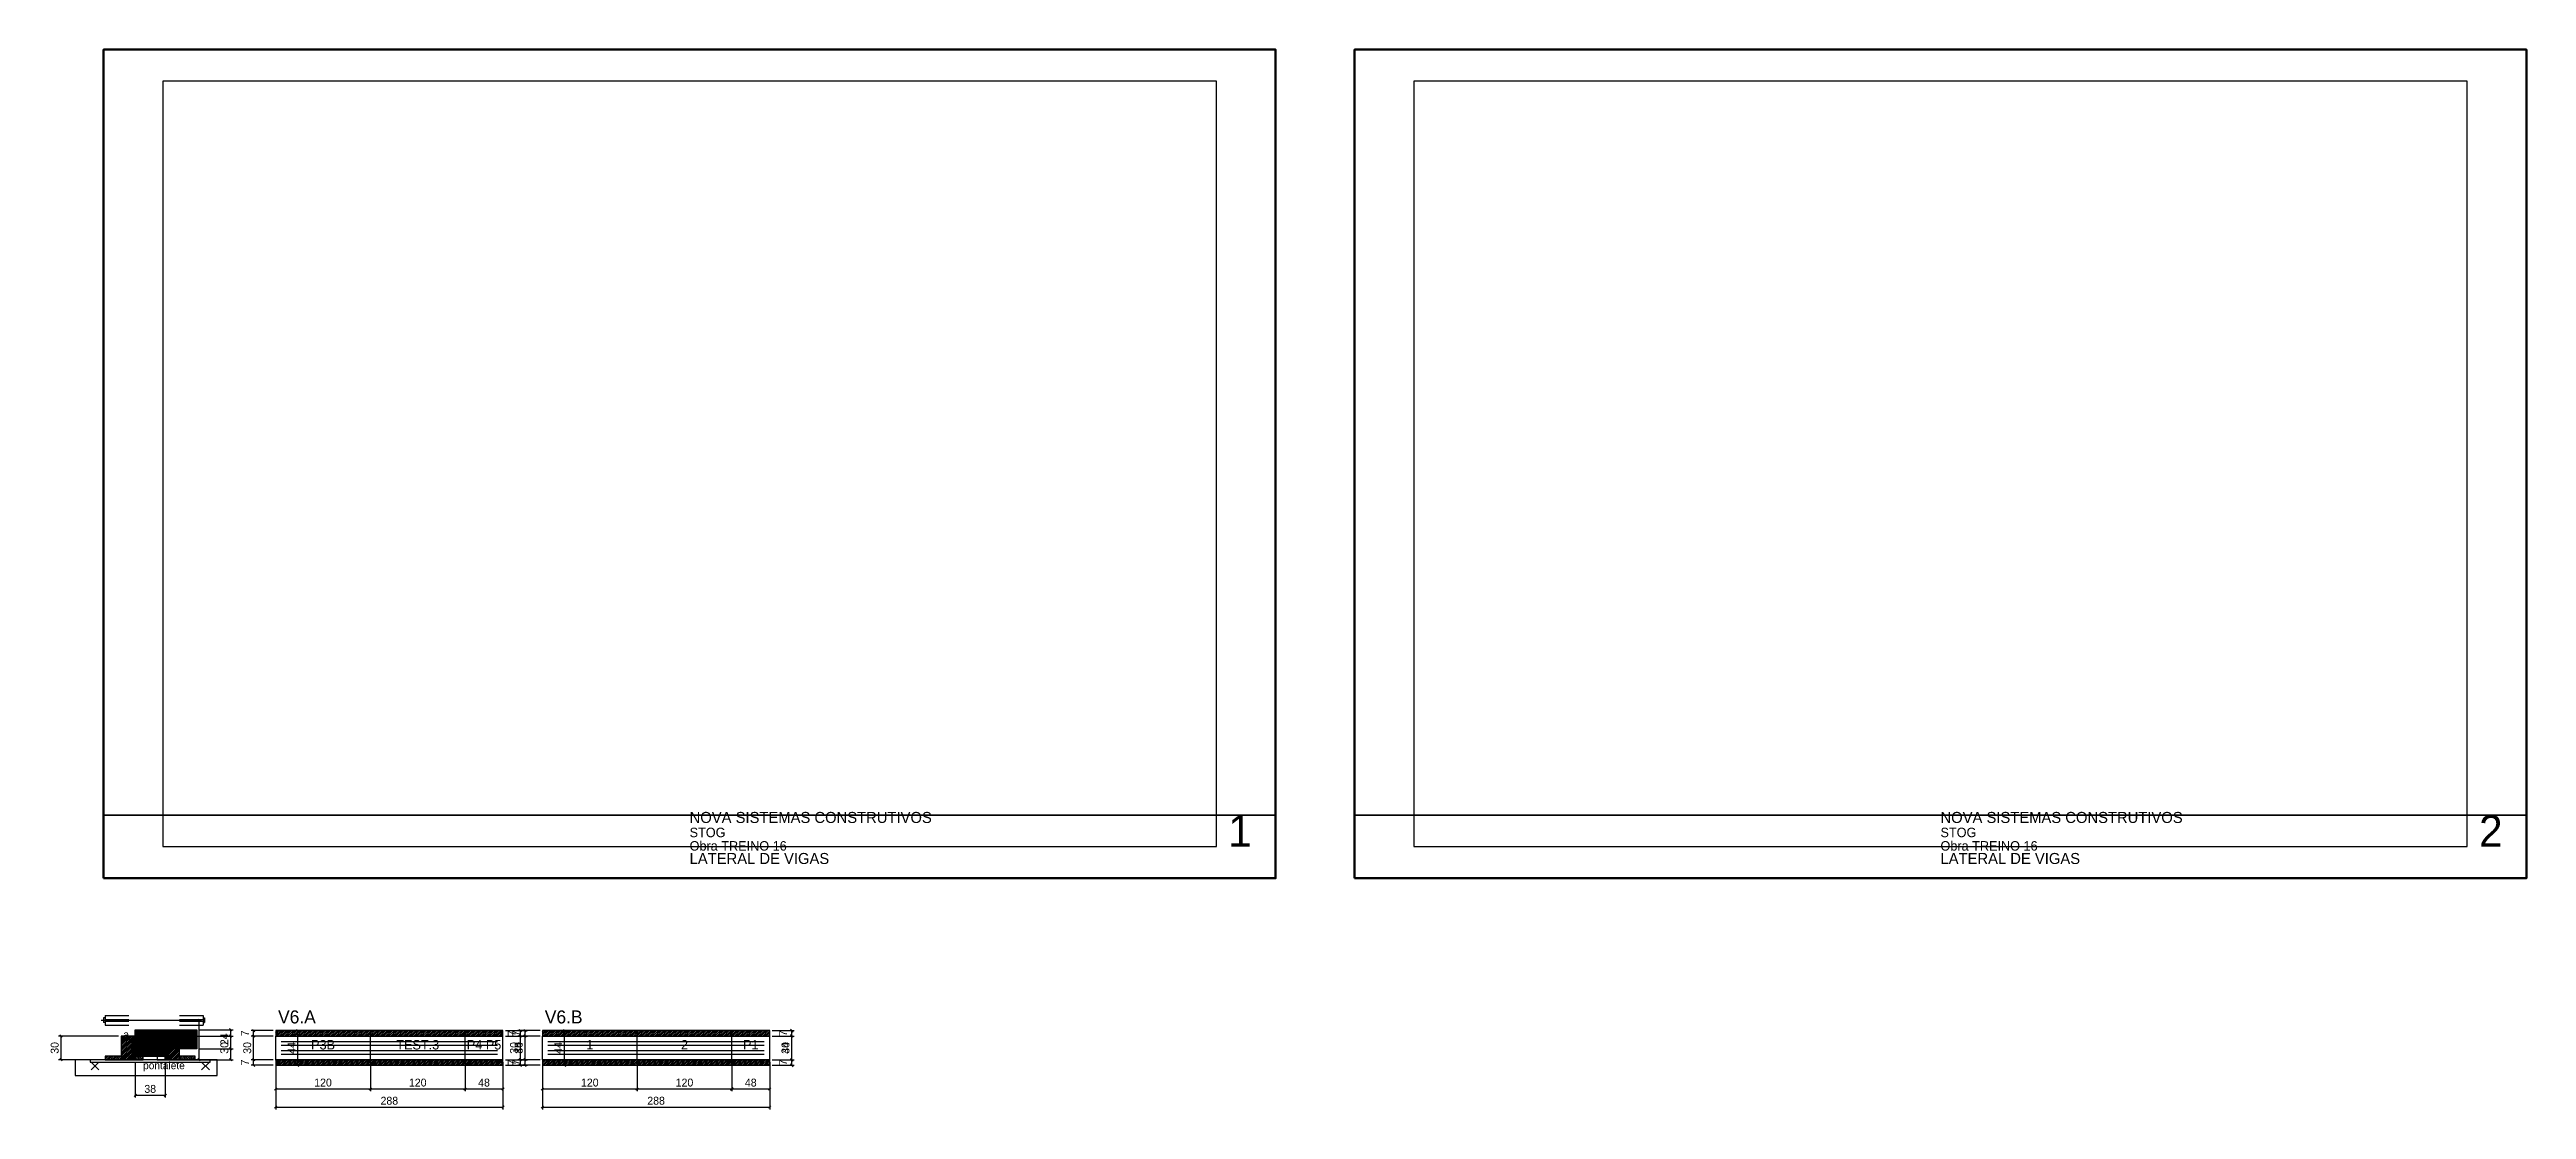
# Model space of a CAD drawing. Extents: x -10500 to 3070, y -93 to 1250.
# Drawn here: x -69 to 3070, y -93 to 1250 of the extents above.
import ezdxf
from ezdxf.enums import TextEntityAlignment as Align

# ---------------------------------------------------------------- set-up
doc = ezdxf.new("R2010")
doc.units = 0
for name, color, linetype in [('5', 5, 'Continuous'), ('barrote', 126, 'Continuous'), ('CARIMBO', 255, 'Continuous'), ('CONCRETO', 251, 'Continuous'), ('COTA', 241, 'Continuous'), ('detalhes', 7, 'Continuous'), ('ESTRUTURACAO', 7, 'Continuous'), ('Folhas', 255, 'Continuous'), ('Hachura', 251, 'Continuous'), ('Madeira', 126, 'Continuous'), ('NOMENCLATURA', 7, 'Continuous'), ('Painéis', 200, 'Continuous'), ('presilha', 224, 'Continuous'), ('SARR_2.2x7', 40, 'Continuous'), ('SCO-___-LAJ', 224, 'Continuous'), ('TENSOR', 224, 'Continuous')]:
    doc.layers.add(name, color=color, linetype=linetype)
doc.dimstyles.new('PAINEL', dxfattribs={"dimtxt": 10, "dimasz": 3, "dimexe": 3, "dimexo": 3, "dimgap": 3, "dimtad": 1, "dimblk": 'OBLIQUE', "dimblk1": 'OBLIQUE', "dimcen": 2.5, "dimclrd": 4, "dimclre": 4, "dimclrt": 240, "dimazin": 3, "dimtfac": 1, "dimtmove": 0, "dimatfit": 3})

# ---------------------------------------------------------------- blocks, each defined once
blk = doc.blocks.new('PAR_ESQ')
for p, q in [((-1, -1), (1, 1)), ((-1, 1), (1, -1))]:
    blk.add_line(p, q)
blk = doc.blocks.new('PAR_FUNDO_ESQ')
for p, q in [((-1, -1), (1, 1)), ((-1, 1), (1, -1))]:
    blk.add_line(p, q)
blk = doc.blocks.new('PAR_FUNDO_DIR')
for p, q in [((-1, -1), (1, 1)), ((-1, 1), (1, -1))]:
    blk.add_line(p, q)
blk = doc.blocks.new('par_int_esq')
for p, q in [((-1, -1), (1, 1)), ((-1, 1), (1, -1))]:
    blk.add_line(p, q)
blk = doc.blocks.new('par_int_dir')
for p, q in [((-1, -1), (1, 1)), ((-1, 1), (1, -1))]:
    blk.add_line(p, q)
blk = doc.blocks.new('_OBLIQUE')
at = {"color": 0, "linetype": 'BYBLOCK'}
blk.add_line((-0.5, -0.5), (0.5, 0.5), dxfattribs=at)

msp = doc.modelspace()

# ---------------------------------------------------------------- hatches: boundary and pattern name
at = {"layer": 'COTA'}
h = msp.add_hatch(dxfattribs=at)
h.set_pattern_fill('ANSI31', scale=0.4)
h.paths.add_polyline_path([(40, -22), (40, 8), (118, 8), (118, -16), (78, -16), (78, -22)])
at = {"layer": 'Hachura'}
h = msp.add_hatch(dxfattribs=at)
h.set_pattern_fill('ANSI31', scale=0.5)
h.paths.add_polyline_path([(22, -30), (36, -30), (36, 0), (22, 0)])
h = msp.add_hatch(dxfattribs=at)
h.set_pattern_fill('ANSI31', scale=0.5)
h.paths.add_polyline_path([(22, -4.4), (36, -4.4), (36, 0), (22, 0)])
h = msp.add_hatch(dxfattribs=at)
h.set_pattern_fill('SOLID')
h.paths.add_polyline_path([(36, -30), (40, -30), (40, 0), (36, 0)])
h = msp.add_hatch(dxfattribs=at)
h.set_pattern_fill('SOLID')
h.paths.add_polyline_path([(78, -30), (82, -30), (82, 0), (78, 0)])
h = msp.add_hatch(dxfattribs=at)
h.set_pattern_fill('SOLID')
h.paths.add_polyline_path([(78, 0), (118, 0), (118, -16), (78, -16)])
h = msp.add_hatch(dxfattribs=at)
h.set_pattern_fill('ANSI31', scale=0.5)
h.paths.add_polyline_path([(82, -30), (96, -30), (96, 0), (82, 0)])
h = msp.add_hatch(dxfattribs=at)
h.set_pattern_fill('ANSI31', scale=0.5)
h.paths.add_polyline_path([(82, -4.4), (96, -4.4), (96, 0), (82, 0)])
h = msp.add_hatch(dxfattribs=at)
h.set_pattern_fill('ANSI31', scale=0.5)
h.paths.add_polyline_path([(218, 0), (338, 0), (338, 7), (218, 7)])
h = msp.add_hatch(dxfattribs=at)
h.set_pattern_fill('ANSI31', scale=0.5)
h.paths.add_polyline_path([(338, 0), (458, 0), (458, 7), (338, 7)])
h = msp.add_hatch(dxfattribs=at)
h.set_pattern_fill('ANSI31', scale=0.5)
h.paths.add_polyline_path([(458, 0), (506, 0), (506, 7), (458, 7)])
h = msp.add_hatch(dxfattribs=at)
h.set_pattern_fill('ANSI31', scale=0.5)
h.paths.add_polyline_path([(556, 0), (676, 0), (676, 7), (556, 7)])
h = msp.add_hatch(dxfattribs=at)
h.set_pattern_fill('ANSI31', scale=0.5)
h.paths.add_polyline_path([(676, 0), (796, 0), (796, 7), (676, 7)])
h = msp.add_hatch(dxfattribs=at)
h.set_pattern_fill('ANSI31', scale=0.5)
h.paths.add_polyline_path([(796, 0), (844, 0), (844, 7), (796, 7)])
h = msp.add_hatch(dxfattribs=at)
h.set_pattern_fill('ANSI31', scale=0.5)
h.paths.add_polyline_path([(2, -30), (22, -30), (22, -25.6), (2, -25.6)])
h = msp.add_hatch(dxfattribs=at)
h.set_pattern_fill('SOLID')
h.paths.add_polyline_path([(40, -25.6), (78, -25.6), (78, -22), (40, -22)])
h = msp.add_hatch(dxfattribs=at)
h.set_pattern_fill('ANSI31', scale=0.5)
h.paths.add_polyline_path([(40, -30), (50, -30), (50, -25.6), (40, -25.6)])
h = msp.add_hatch(dxfattribs=at)
h.set_pattern_fill('ANSI31', scale=0.5)
h.paths.add_polyline_path([(96, -30), (116, -30), (116, -25.6), (96, -25.6)])
h = msp.add_hatch(dxfattribs=at)
h.set_pattern_fill('ANSI31', scale=0.5)
h.paths.add_polyline_path([(218, -37), (338, -37), (338, -30), (218, -30)])
h = msp.add_hatch(dxfattribs=at)
h.set_pattern_fill('ANSI31', scale=0.5)
h.paths.add_polyline_path([(338, -37), (458, -37), (458, -30), (338, -30)])
h = msp.add_hatch(dxfattribs=at)
h.set_pattern_fill('ANSI31', scale=0.5)
h.paths.add_polyline_path([(458, -37), (506, -37), (506, -30), (458, -30)])
h = msp.add_hatch(dxfattribs=at)
h.set_pattern_fill('ANSI31', scale=0.5)
h.paths.add_polyline_path([(556, -37), (676, -37), (676, -30), (556, -30)])
h = msp.add_hatch(dxfattribs=at)
h.set_pattern_fill('ANSI31', scale=0.5)
h.paths.add_polyline_path([(676, -37), (796, -37), (796, -30), (676, -30)])
h = msp.add_hatch(dxfattribs=at)
h.set_pattern_fill('ANSI31', scale=0.5)
h.paths.add_polyline_path([(796, -37), (844, -37), (844, -30), (796, -30)])
at = {"layer": 'HACHURACONCRETO'}
h = msp.add_hatch(dxfattribs=at)
h.set_pattern_fill('ANSI31', scale=0.3)
h.paths.add_polyline_path([(40, -25.6), (78, -25.6), (78, 0), (40, 0)])

# ---------------------------------------------------------------- linework, layer by layer
for p, q in [((0, 23), (0, 17)), ((2, 23), (0, 23)), ((2, 17), (0, 17)), ((2, 26), (32, 26)), ((2, 26), (2, 14)), ((2, 21), (32, 21)), ((2, 19), (32, 19)), ((2, 14), (32, 14)), ((96, 26), (126, 26)), ((96, 21), (126, 21)), ((96, 19), (126, 19)), ((96, 14), (126, 14)), ((126, 26), (126, 14)), ((126, 23), (128, 23)), ((126, 17), (128, 17)), ((128, 23), (128, 17))]:
    msp.add_line(p, q)
at = {"layer": 'BARRA_ANCORAGEM'}
for p, q in [((40, -8.9), (78, -8.9)), ((40, -10.9), (40, -8.9)), ((40, -10.9), (78, -10.9)), ((40, -19.1), (78, -19.1)), ((40, -21.1), (40, -19.1)), ((40, -21.1), (78, -21.1)), ((78, -10.9), (78, -8.9)), ((78, -21.1), (78, -19.1))]:
    msp.add_line(p, q, dxfattribs=at)
at = {"layer": 'barrote'}
msp.add_lwpolyline([(-36, -50), (144, -50), (144, -30), (-36, -30)], close=True, dxfattribs=at)
at = {"layer": 'CARIMBO', "lineweight": 35}
for p, q in [((0, 280), (1485, 280)), ((1585, 280), (3070, 280))]:
    msp.add_line(p, q, dxfattribs=at)
at = {"layer": 'CONCRETO'}
msp.add_lwpolyline([(40, -22), (40, 8), (118, 8), (118, -16), (78, -16), (78, -22)], close=True, dxfattribs=at)
at = {"layer": 'Folhas', "lineweight": 50}
for points in [[(0, 200), (1485, 200), (1485, 1250), (0, 1250)], [(1585, 200), (3070, 200), (3070, 1250), (1585, 1250)]]:
    msp.add_lwpolyline(points, close=True, dxfattribs=at)
at = {"layer": 'Folhas', "lineweight": 25}
for points in [[(75, 240), (1410, 240), (1410, 1210), (75, 1210)], [(1660, 240), (2995, 240), (2995, 1210), (1660, 1210)]]:
    msp.add_lwpolyline(points, close=True, dxfattribs=at)
at = {"layer": 'HACHURACONCRETO'}
msp.add_lwpolyline([(40, -25.6), (78, -25.6), (78, 0), (40, 0)], close=True, dxfattribs=at)
at = {"layer": 'Madeira'}
for points in [[(22, -30), (36, -30), (36, 0), (22, 0)], [(22, -4.4), (36, -4.4), (36, 0), (22, 0)], [(82, -30), (96, -30), (96, 0), (82, 0)], [(82, -4.4), (96, -4.4), (96, 0), (82, 0)], [(2, -30), (22, -30), (22, -25.6), (2, -25.6)], [(22, -30), (36, -30), (36, -25.6), (22, -25.6)], [(40, -30), (50, -30), (50, -25.6), (40, -25.6)], [(68, -30), (78, -30), (78, -25.6), (68, -25.6)], [(96, -30), (116, -30), (116, -25.6), (96, -25.6)]]:
    msp.add_lwpolyline(points, close=True, dxfattribs=at)
at = {"layer": 'Painéis'}
for p, q in [((218, 0), (338, 0)), ((218, -30), (218, 0)), ((338, -30), (338, 0)), ((338, -30), (338, 0)), ((338, 0), (458, 0)), ((338, -30), (338, 0)), ((458, -30), (458, 0)), ((458, -30), (458, 0)), ((458, 0), (506, 0)), ((458, -30), (458, 0)), ((506, -30), (506, 0)), ((556, 0), (676, 0)), ((556, -30), (556, 0)), ((676, -30), (676, 0)), ((676, -30), (676, 0)), ((676, 0), (796, 0)), ((676, -30), (676, 0)), ((796, -30), (796, 0)), ((796, -30), (796, 0)), ((796, 0), (844, 0)), ((796, -30), (796, 0)), ((844, -30), (844, 0)), ((218, -30), (338, -30)), ((338, -30), (458, -30)), ((458, -30), (506, -30)), ((556, -30), (676, -30)), ((676, -30), (796, -30)), ((796, -30), (844, -30))]:
    msp.add_line(p, q, dxfattribs=at)
for points in [[(36, -30), (40, -30), (40, 0), (36, 0)], [(78, -30), (82, -30), (82, 0), (78, 0)], [(78, 0), (118, 0), (118, -16), (78, -16)], [(40, -25.6), (78, -25.6), (78, -22), (40, -22)]]:
    msp.add_lwpolyline(points, close=True, dxfattribs=at)
at = {"layer": 'presilha'}
for p, q in [((-16, -43), (-6, -33)), ((-16, -33), (-6, -43)), ((124, -43), (134, -33)), ((124, -33), (134, -43))]:
    msp.add_line(p, q, dxfattribs=at)
at = {"layer": 'SARR_2.2x7'}
for points in [[(225, -7), (338, -7)], [(225, -7), (338, -7)], [(225, -11.5), (338, -11.5)], [(225, -11.5), (338, -11.5)], [(225, -18.5), (338, -18.5)], [(225, -18.5), (338, -18.5)], [(225, -23), (338, -23)], [(225, -23), (338, -23)], [(338, -7), (458, -7)], [(338, -7), (458, -7)], [(338, -11.5), (458, -11.5)], [(338, -11.5), (458, -11.5)], [(338, -18.5), (458, -18.5)], [(338, -18.5), (458, -18.5)], [(338, -23), (458, -23)], [(338, -23), (458, -23)], [(458, -7), (499, -7)], [(458, -7), (499, -7)], [(458, -11.5), (499, -11.5)], [(458, -11.5), (499, -11.5)], [(458, -18.5), (499, -18.5)], [(458, -18.5), (499, -18.5)], [(458, -23), (499, -23)], [(458, -23), (499, -23)], [(563, -7), (676, -7)], [(563, -7), (676, -7)], [(563, -11.5), (676, -11.5)], [(563, -11.5), (676, -11.5)], [(563, -18.5), (676, -18.5)], [(563, -18.5), (676, -18.5)], [(563, -23), (676, -23)], [(563, -23), (676, -23)], [(676, -7), (796, -7)], [(676, -7), (796, -7)], [(676, -11.5), (796, -11.5)], [(676, -11.5), (796, -11.5)], [(676, -18.5), (796, -18.5)], [(676, -18.5), (796, -18.5)], [(676, -23), (796, -23)], [(676, -23), (796, -23)], [(796, -7), (837, -7)], [(796, -7), (837, -7)], [(796, -11.5), (837, -11.5)], [(796, -11.5), (837, -11.5)], [(796, -18.5), (837, -18.5)], [(796, -18.5), (837, -18.5)], [(796, -23), (837, -23)], [(796, -23), (837, -23)]]:
    msp.add_lwpolyline(points, dxfattribs=at)
at = {"layer": 'SARRAFO_2_2X7'}
for p, q in [((36, -4.8), (40, -4.8)), ((36, -9.2), (36, -4.8)), ((36, -9.2), (40, -9.2)), ((36, -9.3), (40, -9.3)), ((36, -13.7), (36, -9.3)), ((36, -13.7), (40, -13.7)), ((36, -16.3), (40, -16.3)), ((36, -20.7), (36, -16.3)), ((36, -20.7), (40, -20.7)), ((36, -20.8), (40, -20.8)), ((36, -25.2), (36, -20.8)), ((36, -25.2), (40, -25.2)), ((40, -9.2), (40, -4.8)), ((40, -13.7), (40, -9.3)), ((40, -20.7), (40, -16.3)), ((40, -25.2), (40, -20.8)), ((78, -4.8), (82, -4.8)), ((78, -9.2), (78, -4.8)), ((78, -9.2), (82, -9.2)), ((78, -9.3), (82, -9.3)), ((78, -13.7), (78, -9.3)), ((78, -13.7), (82, -13.7)), ((78, -16.3), (82, -16.3)), ((78, -20.7), (78, -16.3)), ((78, -20.7), (82, -20.7)), ((78, -20.8), (82, -20.8)), ((78, -25.2), (78, -20.8)), ((78, -25.2), (82, -25.2)), ((82, -9.2), (82, -4.8)), ((82, -13.7), (82, -9.3)), ((82, -20.7), (82, -16.3)), ((82, -25.2), (82, -20.8))]:
    msp.add_line(p, q, dxfattribs=at)
at = {"layer": 'SCO-___-LAJ'}
for points in [[(218, 0), (338, 0), (338, 7), (218, 7)], [(338, 0), (458, 0), (458, 7), (338, 7)], [(458, 0), (506, 0), (506, 7), (458, 7)], [(556, 0), (676, 0), (676, 7), (556, 7)], [(676, 0), (796, 0), (796, 7), (676, 7)], [(796, 0), (844, 0), (844, 7), (796, 7)], [(-17, -33.2), (135, -33.2), (135, -30), (-17, -30)], [(218, -37), (338, -37), (338, -30), (218, -30)], [(338, -37), (458, -37), (458, -30), (338, -30)], [(458, -37), (506, -37), (506, -30), (458, -30)], [(556, -37), (676, -37), (676, -30), (556, -30)], [(676, -37), (796, -37), (796, -30), (676, -30)], [(796, -37), (844, -37), (844, -30), (796, -30)]]:
    msp.add_lwpolyline(points, close=True, dxfattribs=at)
at = {"layer": 'TENSOR'}
msp.add_line((-3, 20), (116, 20), dxfattribs=at)

# ---------------------------------------------------------------- block references
at = {"layer": 'Painéis'}
for name, p in [('PAR_ESQ', (36, -15)), ('par_int_esq', (40, -5)), ('PAR_FUNDO_ESQ', (40, -20)), ('par_int_dir', (78, -5)), ('PAR_FUNDO_DIR', (78, -20))]:
    msp.add_blockref(name, p, dxfattribs=at)

# ---------------------------------------------------------------- texts
at = {"layer": '5'}
for s, p in [('P3B', (278, -11)), ('TEST.3', (398, -11)), ('P4 P5', (482, -11)), ('1', (616, -11)), ('2', (736, -11)), ('P1', (820, -11))]:
    msp.add_text(s, height=12, dxfattribs=at).set_placement(p, align=Align.MIDDLE_CENTER)
at = {"layer": 'CARIMBO'}
for s, height, p in [('NOVA SISTEMAS CONSTRUTIVOS', 14, (742.5, 270)), ('NOVA SISTEMAS CONSTRUTIVOS', 14, (2327.5, 270)), ('STOG', 12, (742.5, 252)), ('1', 40, (1425, 240)), ('STOG', 12, (2327.5, 252)), ('2', 40, (3010, 240)), ('Obra TREINO 16', 12, (742.5, 235)), ('LATERAL DE VIGAS', 14, (742.5, 218)), ('Obra TREINO 16', 12, (2327.5, 235)), ('LATERAL DE VIGAS', 14, (2327.5, 218))]:
    msp.add_text(s, height=height, dxfattribs=at).set_placement(p)
at = {"layer": 'detalhes'}
for s, p in [('a', (25, -2.7)), ('b', (85, -2.7)), ('c', (50, -19.5))]:
    msp.add_text(s, height=9.6, dxfattribs=at).set_placement(p)
at = {"layer": 'ESTRUTURACAO'}
msp.add_text('pontalete', height=9.6, dxfattribs=at).set_placement((50, -42))
at = {"layer": 'NOMENCLATURA'}
for s, p in [('V6.A', (221, 16)), ('V6.B', (559, 16))]:
    msp.add_text(s, height=16.5, dxfattribs=at).set_placement(p)

# ---------------------------------------------------------------- dimensions: what is measured, and where the dimension line sits
at = {"layer": 'COTA'}
for base, p1, p2 in [((-54, -30), (2, -30), (22, 0)), ((121, -30), (96, -30), (96, 20)), ((161, -30), (96, -30), (96, 0)), ((161, -16), (118, -16), (118, 8)), ((190, 0), (218, 0), (218, 7)), ((190, -30), (218, -30), (218, 0)), ((246, -37), (218, -37), (218, 7)), ((534, -37), (506, -37), (506, 7)), ((534, 0), (506, 0), (506, 7)), ((534, -30), (506, -30), (506, 0)), ((528, 0), (556, 0), (556, 7)), ((528, -30), (556, -30), (556, 0)), ((584, -37), (556, -37), (556, 7)), ((872, -37), (844, -37), (844, 7)), ((872, 0), (844, 0), (844, 7)), ((872, -30), (844, -30), (844, 0)), ((190, -37), (218, -37), (218, -30)), ((534, -37), (506, -37), (506, -30)), ((528, -37), (556, -37), (556, -30)), ((872, -37), (844, -37), (844, -30))]:
    msp.add_linear_dim(base=base, p1=p1, p2=p2, angle=90, dimstyle='PAINEL', dxfattribs=at).render()
for base, p1, p2 in [((40, -75), (40, -30), (78, -30)), ((218, -67), (218, -30), (338, -30)), ((218, -90), (218, -30), (506, -30)), ((338, -67), (338, -30), (458, -30)), ((458, -67), (458, -30), (506, -30)), ((556, -67), (556, -30), (676, -30)), ((556, -90), (556, -30), (844, -30)), ((676, -67), (676, -30), (796, -30)), ((796, -67), (796, -30), (844, -30))]:
    msp.add_linear_dim(base=base, p1=p1, p2=p2, dimstyle='PAINEL', dxfattribs=at).render()

doc.saveas('drawing.dxf')
